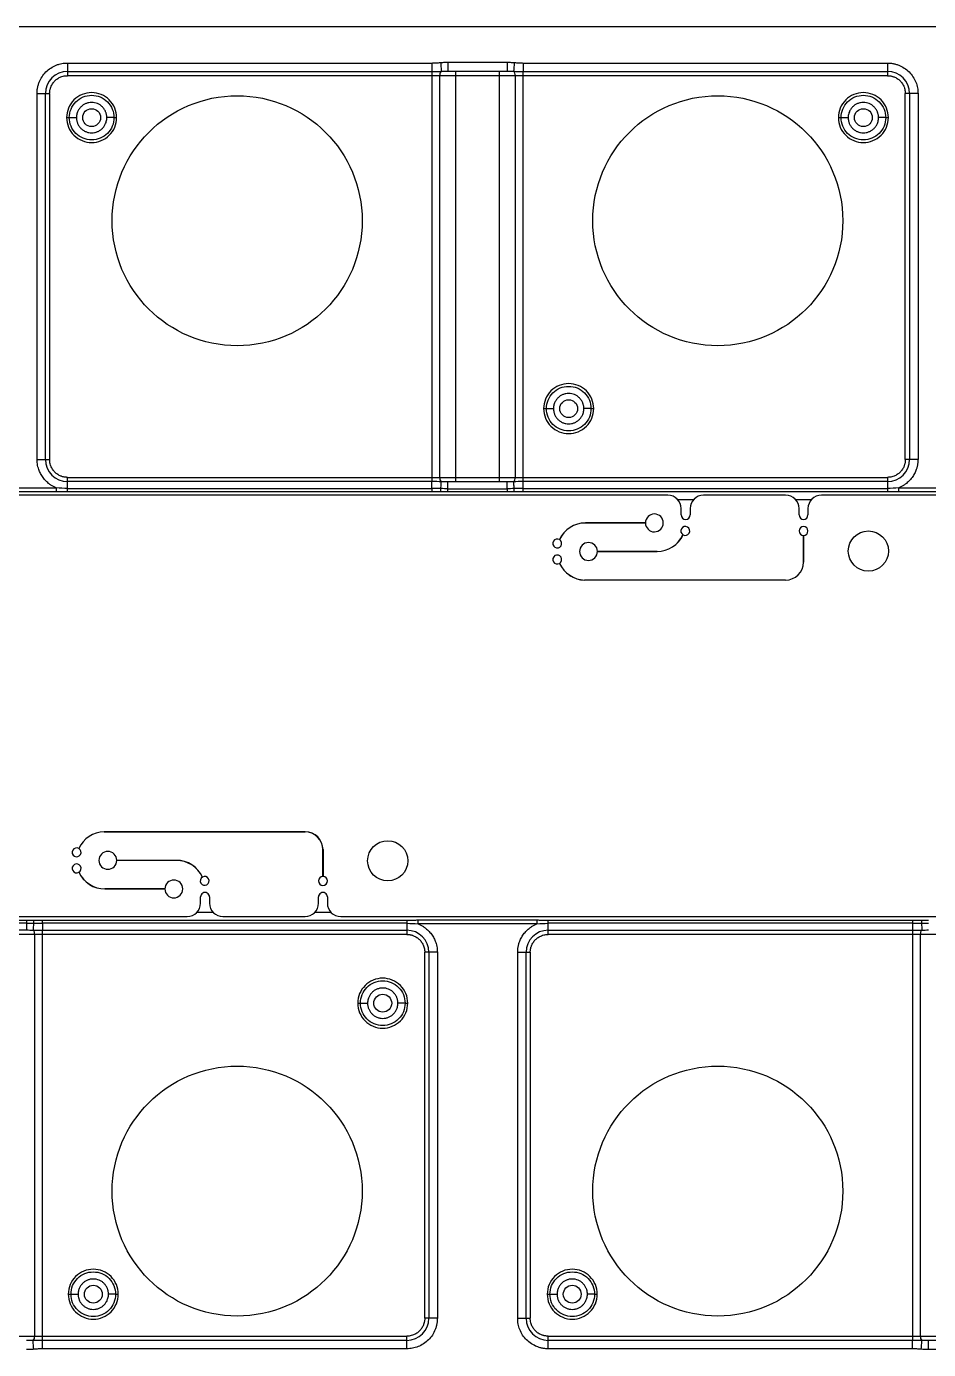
# Model space of a CAD drawing. Header units: millimetres. Extents: x -1 to 1576, y 30 to 633.
# Drawn here: x 930.4 to 1031.4, y 485.1 to 633.3 of the extents above; entities that cross this region are included whole.
import ezdxf

# ---------------------------------------------------------------- set-up
doc = ezdxf.new("R2010")
doc.units = ezdxf.units.MM

msp = doc.modelspace()

# ---------------------------------------------------------------- linework, layer by layer
at = {"color": 7, "linetype": 'Continuous', "lineweight": 25}
for p, q in [((36.91, 633.28), (1518.3, 633.28)), ((934.99, 629.19), (975.8, 629.19)), ((934.99, 629.19), (934.99, 627.77)), ((977.59, 629.27), (984.21, 629.27)), ((986, 629.19), (1026.81, 629.19)), ((1026.81, 629.19), (1026.81, 627.77)), ((934.99, 628.24), (975.8, 628.24)), ((1026.81, 627.77), (934.99, 627.77)), ((975.8, 628.24), (975.8, 582.3)), ((976.68, 582.77), (976.68, 627.77)), ((977.54, 628.27), (977.59, 628.28)), ((977.59, 628.27), (984.21, 628.27)), ((978.42, 628.27), (978.42, 582.27)), ((983.38, 582.27), (983.38, 628.27)), ((985.13, 627.77), (985.13, 582.77)), ((986, 628.24), (1026.81, 628.24)), ((986, 582.3), (986, 628.24)), ((931.58, 584.77), (931.58, 625.77)), ((931.58, 625.77), (932.99, 625.77)), ((932.52, 584.77), (932.52, 625.77)), ((932.99, 625.77), (932.99, 584.77)), ((1030.23, 625.77), (1028.81, 625.77)), ((1028.81, 584.77), (1028.81, 625.77)), ((1029.28, 625.77), (1029.28, 584.77)), ((1030.23, 625.77), (1030.23, 584.77)), ((931.58, 584.77), (932.99, 584.77)), ((1030.23, 584.77), (1028.81, 584.77)), ((934.99, 581.53), (934.99, 582.77)), ((934.99, 582.77), (1026.81, 582.77)), ((1026.81, 582.77), (1026.81, 581.53)), ((920.43, 581.6), (933.73, 581.6)), ((933.73, 581.16), (920.43, 581.16)), ((975.8, 582.3), (934.99, 582.3)), ((934.99, 581.53), (975.8, 581.53)), ((975.8, 581.16), (934.99, 581.16)), ((977.59, 582.27), (977.54, 582.27)), ((984.21, 582.27), (977.59, 582.27)), ((977.59, 581.5), (984.21, 581.5)), ((984.21, 581.17), (977.59, 581.17)), ((984.26, 582.27), (984.21, 582.27)), ((1026.81, 582.3), (986, 582.3)), ((986, 581.53), (1026.81, 581.53)), ((1026.81, 581.16), (986, 581.16)), ((1028.07, 581.6), (1041.37, 581.6)), ((1041.37, 581.16), (1028.07, 581.16)), ((1002.21, 580.77), (911.77, 580.77)), ((1005.09, 580.27), (1003.33, 580.27)), ((1015.41, 580.77), (1006.21, 580.77)), ((1018.29, 580.27), (1016.53, 580.27)), ((1109.85, 580.77), (1019.41, 580.77)), ((1003.71, 578.57), (1003.71, 579.27)), ((1004.71, 579.27), (1004.71, 578.57)), ((1016.91, 578.57), (1016.91, 579.27)), ((1017.91, 579.27), (1017.91, 578.57)), ((992.99, 577.68), (999.71, 577.68)), ((999.71, 577.67), (992.99, 577.67)), ((1017.41, 573.27), (1017.41, 576.27)), ((1017.42, 576.27), (1017.42, 573.27)), ((994.33, 574.48), (1001.01, 574.48)), ((1001.01, 574.47), (994.33, 574.47)), ((992.9, 571.28), (1015.41, 571.28)), ((1015.41, 571.27), (992.9, 571.27)), ((939.08, 543.08), (961.59, 543.08)), ((961.59, 543.07), (939.08, 543.07)), ((963.59, 538.07), (963.59, 541.07)), ((963.6, 541.07), (963.6, 538.07)), ((940.51, 539.88), (947.19, 539.88)), ((947.19, 539.87), (940.51, 539.87)), ((939.17, 536.68), (945.89, 536.68)), ((945.89, 536.67), (939.17, 536.67)), ((949.89, 535.07), (949.89, 535.77)), ((950.89, 535.77), (950.89, 535.07)), ((963.09, 535.07), (963.09, 535.77)), ((964.09, 535.77), (964.09, 535.07)), ((914.81, 533.57), (948.39, 533.57)), ((949.51, 534.07), (951.27, 534.07)), ((952.39, 533.57), (961.59, 533.57)), ((962.71, 534.07), (964.47, 534.07)), ((965.59, 533.57), (1056.03, 533.57)), ((923.77, 533.17), (930.39, 533.17)), ((930.39, 532.84), (923.77, 532.84)), ((930.39, 532.09), (930.49, 532.07)), ((932.18, 533.18), (972.99, 533.18)), ((972.99, 532.82), (932.18, 532.82)), ((972.99, 532.82), (972.99, 531.57)), ((974.25, 533.19), (987.55, 533.19)), ((987.55, 532.75), (974.25, 532.75)), ((988.81, 533.18), (1029.62, 533.18)), ((1029.62, 532.82), (988.81, 532.82)), ((988.81, 531.57), (988.81, 532.82)), ((1031.36, 532.07), (1031.41, 532.08)), ((972.99, 531.57), (917.26, 531.57)), ((923.77, 532.07), (930.39, 532.07)), ((931.31, 531.57), (931.31, 486.57)), ((932.18, 532.04), (972.99, 532.04)), ((932.18, 486.1), (932.18, 532.04)), ((988.81, 532.04), (1029.62, 532.04)), ((1080.63, 531.57), (988.81, 531.57)), ((1029.62, 532.04), (1029.62, 486.1)), ((1030.5, 486.57), (1030.5, 531.57)), ((976.41, 529.57), (974.99, 529.57)), ((974.99, 488.57), (974.99, 529.57)), ((975.46, 529.57), (975.46, 488.57)), ((976.41, 529.57), (976.41, 488.57)), ((985.4, 488.57), (985.4, 529.57)), ((985.4, 529.57), (986.81, 529.57)), ((986.34, 488.57), (986.34, 529.57)), ((986.81, 529.57), (986.81, 488.57)), ((976.41, 488.57), (974.99, 488.57)), ((985.4, 488.57), (986.81, 488.57)), ((881.17, 486.57), (972.99, 486.57)), ((972.99, 485.16), (972.99, 486.57)), ((988.81, 485.16), (988.81, 486.57)), ((988.81, 486.57), (1080.63, 486.57)), ((930.44, 486.07), (930.39, 486.07)), ((972.99, 486.1), (932.18, 486.1)), ((972.99, 485.16), (932.18, 485.16)), ((1029.62, 486.1), (988.81, 486.1)), ((1029.62, 485.16), (988.81, 485.16)), ((1038.03, 486.07), (1031.41, 486.07)), ((1038.03, 485.07), (1031.41, 485.07))]:
    msp.add_line(p, q, dxfattribs=at)
for centre, radius in [((953.99, 611.52), 14), ((1007.81, 611.52), 14), ((1024.67, 574.52), 2.25), ((970.85, 539.82), 2.25), ((953.99, 502.82), 14), ((1007.81, 502.82), 14)]:
    msp.add_circle(centre, radius, dxfattribs=at)
at = {"color": 130}
for centre in [(937.69, 623.07), (1024.11, 623.07), (991.11, 590.47)]:
    msp.add_circle(centre, 1, dxfattribs=at)
at = {"color": 141}
for centre in [(970.29, 523.87), (937.88, 491.27), (991.51, 491.27)]:
    msp.add_circle(centre, 1, dxfattribs=at)
at = {"color": 7, "linetype": 'Continuous', "lineweight": 25}
for centre, radius, start, end in [((934.99, 625.77), 2.47, 90, 180), ((977.23, 627.85), 0.562, 132.435, 187.8232), ((984.57, 627.85), 0.562, 352.1767, 47.5651), ((1026.81, 625.77), 2.47, 0, 90), ((934.99, 584.77), 2.47, 180, 270), ((1026.81, 584.77), 2.47, 270, 360), ((977.23, 582.7), 0.562, 172.1767, 227.5651), ((984.57, 582.7), 0.562, 312.435, 7.8232), ((1002.21, 579.27), 1.5, 0, 90), ((1006.21, 579.27), 1.5, 90, 180), ((1015.41, 579.27), 1.5, 0, 90), ((1019.41, 579.27), 1.5, 90, 180), ((1000.71, 577.67), 1, 180.2864, 179.714), ((1004.21, 578.57), 0.5, 180, 0), ((1017.41, 578.57), 0.5, 180, 360), ((992.99, 574.47), 3.2, 90.0002, 155.3911), ((992.99, 574.47), 3.19, 90.0002, 155.4086), ((1004.17, 576.77), 0.5, 240.4, 239.2487), ((1017.41, 576.77), 0.5, 270.573, 269.427), ((989.83, 575.37), 0.5, 60.4208, 59.27), ((993.33, 574.47), 1, 0.2867, 359.7138), ((1001.01, 577.67), 3.19, 270.0002, 335.4017), ((1001.01, 577.67), 3.2, 270.0002, 335.3842), ((989.83, 573.57), 0.5, 300.7523, 299.6009), ((992.99, 574.47), 3.21, 204.6144, 268.4153), ((992.99, 574.47), 3.2, 204.597, 268.4128), ((1015.41, 573.27), 2, 270, 0), ((1015.41, 573.27), 2, 270, 360), ((939.17, 539.87), 3.21, 91.5822, 155.3856), ((939.17, 539.87), 3.2, 91.5847, 155.403), ((961.59, 541.07), 2.01, 0, 90), ((961.59, 541.07), 1.99, 360, 90), ((936.01, 540.77), 0.5, 60.3991, 59.2477), ((939.51, 539.87), 1, 0.2862, 359.7133), ((947.19, 536.67), 3.2, 24.6158, 89.9998), ((947.19, 536.67), 3.19, 24.5983, 89.9998), ((936.01, 538.97), 0.5, 300.7301, 299.5792), ((939.17, 539.87), 3.2, 204.6089, 269.9998), ((939.17, 539.87), 3.19, 204.5914, 269.9998), ((950.35, 537.57), 0.5, 120.7513, 119.6), ((963.59, 537.57), 0.5, 90.573, 89.427), ((946.89, 536.67), 1, 180.286, 179.7136), ((948.39, 535.07), 1.5, 270, 360), ((950.39, 535.77), 0.5, 359.9998, 180), ((952.39, 535.07), 1.5, 180, 270), ((961.59, 535.07), 1.5, 270, 360), ((963.59, 535.77), 0.5, 359.9998, 180), ((965.59, 535.07), 1.5, 180, 270), ((930.75, 531.65), 0.562, 352.1767, 47.5651), ((972.99, 529.57), 2.47, 0, 90), ((988.81, 529.57), 2.47, 90, 180), ((1031.05, 531.65), 0.562, 132.435, 187.8232), ((972.99, 488.57), 2.47, 270, 360), ((988.81, 488.57), 2.47, 180, 270), ((930.75, 486.5), 0.562, 312.435, 7.8232), ((1031.05, 486.5), 0.562, 172.1767, 227.5651)]:
    msp.add_arc(centre, radius, start, end, dxfattribs=at)
for points, knots in [([(931.58, 625.77), (931.58, 625.83), (931.58, 625.96), (931.59, 626.14), (931.62, 626.32), (931.65, 626.5), (931.7, 626.68), (931.75, 626.86), (931.87, 627.19), (932.12, 627.66), (932.56, 628.2), (933.1, 628.65), (933.61, 628.91), (934.04, 629.06), (934.35, 629.13), (934.67, 629.18), (934.88, 629.18), (934.99, 629.19)], [0, 0, 0, 0, 0.034552, 0.068858, 0.103016, 0.137128, 0.171294, 0.205615, 0.240191, 0.37006, 0.500029, 0.629897, 0.759866, 0.820152, 0.879909, 0.939678, 1, 1, 1, 1]), ([(975.8, 629.19), (975.88, 629.19), (976.04, 629.19), (976.27, 629.2), (976.52, 629.23), (976.69, 629.24), (976.77, 629.25)], [0, 0, 0, 0, 0.232371, 0.485289, 0.737412, 1, 1, 1, 1]), ([(975.8, 629.19), (975.8, 628.98), (975.8, 628.78), (975.8, 628.44), (975.8, 628.31), (975.8, 628.24)], [0, 0, 0, 0, 0.5, 0.5, 1, 1, 1, 1]), ([(976.77, 629.25), (976.83, 629.25), (976.95, 629.26), (977.14, 629.27), (977.36, 629.27), (977.51, 629.27), (977.59, 629.27)], [0, 0, 0, 0, 0.207871, 0.443757, 0.707773, 1, 1, 1, 1]), ([(976.77, 629.25), (976.79, 629.01), (976.81, 628.78), (976.84, 628.43), (976.85, 628.3), (976.85, 628.26)], [0, 0, 0, 0, 0.5, 0.5, 1, 1, 1, 1]), ([(977.59, 629.27), (977.59, 629.01), (977.59, 628.75), (977.59, 628.38), (977.59, 628.27), (977.59, 628.27)], [0, 0, 0, 0, 0.5, 0.5, 1, 1, 1, 1]), ([(984.21, 629.27), (984.36, 629.27), (984.64, 629.27), (984.91, 629.25), (985.03, 629.25)], [0, 0, 0, 0, 0.556213, 1, 1, 1, 1]), ([(984.21, 629.27), (984.21, 629.14), (984.21, 629.01), (984.21, 628.77), (984.21, 628.66), (984.21, 628.47), (984.21, 628.4), (984.21, 628.3), (984.21, 628.27), (984.21, 628.27)], [0, 0, 0, 0, 0.25, 0.25, 0.5, 0.5, 0.75, 0.75, 1, 1, 1, 1]), ([(985.03, 629.25), (985.01, 629.01), (984.99, 628.78), (984.96, 628.43), (984.95, 628.3), (984.95, 628.26)], [0, 0, 0, 0, 0.5, 0.5, 1, 1, 1, 1]), ([(985.03, 629.25), (985.11, 629.24), (985.28, 629.23), (985.53, 629.2), (985.77, 629.19), (985.92, 629.19), (986, 629.19)], [0, 0, 0, 0, 0.2627497, 0.5148513, 0.7674746, 1, 1, 1, 1]), ([(986, 629.19), (986, 628.98), (986, 628.78), (986, 628.44), (986, 628.31), (986, 628.24)], [0, 0, 0, 0, 0.5, 0.5, 1, 1, 1, 1]), ([(1026.81, 629.19), (1026.87, 629.19), (1027, 629.18), (1027.18, 629.17), (1027.36, 629.14), (1027.54, 629.11), (1027.72, 629.07), (1027.89, 629.01), (1028.23, 628.89), (1028.7, 628.65), (1029.24, 628.2), (1029.69, 627.66), (1029.95, 627.15), (1030.1, 626.73), (1030.17, 626.41), (1030.22, 626.1), (1030.22, 625.88), (1030.23, 625.77)], [0, 0, 0, 0, 0.034552, 0.068858, 0.103016, 0.137128, 0.171294, 0.205615, 0.240191, 0.37006, 0.500029, 0.629897, 0.759866, 0.820152, 0.879909, 0.939678, 1, 1, 1, 1]), ([(932.99, 625.77), (932.99, 625.82), (932.99, 625.9), (933.01, 626.02), (933.02, 626.15), (933.05, 626.27), (933.09, 626.39), (933.16, 626.6), (933.31, 626.88), (933.57, 627.2), (933.88, 627.46), (934.2, 627.62), (934.49, 627.72), (934.74, 627.76), (934.91, 627.77), (934.99, 627.77)], [0, 0, 0, 0, 0.040276, 0.080243, 0.120058, 0.159883, 0.199877, 0.240199, 0.370043, 0.500057, 0.629901, 0.759916, 0.840121, 0.919721, 1, 1, 1, 1]), ([(1026.81, 627.77), (1026.85, 627.77), (1026.94, 627.77), (1027.06, 627.76), (1027.19, 627.74), (1027.31, 627.71), (1027.43, 627.68), (1027.64, 627.6), (1027.92, 627.46), (1028.23, 627.2), (1028.49, 626.88), (1028.66, 626.56), (1028.75, 626.27), (1028.8, 626.02), (1028.81, 625.86), (1028.81, 625.77)], [0, 0, 0, 0, 0.0402761, 0.0802426, 0.1200582, 0.159883, 0.1998773, 0.2401994, 0.3700431, 0.5000574, 0.6299012, 0.7599156, 0.8401208, 0.919721, 1, 1, 1, 1]), ([(940.49, 623.07), (940.49, 623.44), (940.42, 623.81), (940.14, 624.48), (939.93, 624.79), (939.41, 625.31), (939.1, 625.52), (938.42, 625.8), (938.06, 625.87), (937.32, 625.87), (936.96, 625.8), (936.28, 625.52), (935.97, 625.31), (935.45, 624.79), (935.24, 624.48), (934.96, 623.81), (934.89, 623.44), (934.89, 623.07)], [0, 0, 0, 0, 0.125, 0.125, 0.25, 0.25, 0.375, 0.375, 0.5, 0.5, 0.625, 0.625, 0.75, 0.75, 0.875, 0.875, 1, 1, 1, 1]), ([(935.19, 623.07), (935.19, 623.4), (935.26, 623.73), (935.51, 624.33), (935.69, 624.61), (936.15, 625.07), (936.43, 625.26), (937.04, 625.51), (937.36, 625.57), (938.02, 625.57), (938.35, 625.51), (938.95, 625.26), (939.23, 625.07), (939.69, 624.61), (939.88, 624.33), (940.13, 623.73), (940.19, 623.4), (940.19, 623.07)], [0, 0, 0, 0, 0.125, 0.125, 0.25, 0.25, 0.375, 0.375, 0.5, 0.5, 0.625, 0.625, 0.75, 0.75, 0.875, 0.875, 1, 1, 1, 1]), ([(1026.91, 623.07), (1026.91, 623.44), (1026.84, 623.81), (1026.56, 624.48), (1026.35, 624.79), (1025.83, 625.31), (1025.52, 625.52), (1024.84, 625.8), (1024.48, 625.87), (1023.74, 625.87), (1023.38, 625.8), (1022.7, 625.52), (1022.39, 625.31), (1021.87, 624.79), (1021.66, 624.48), (1021.38, 623.81), (1021.31, 623.44), (1021.31, 623.07)], [0, 0, 0, 0, 0.125, 0.125, 0.25, 0.25, 0.375, 0.375, 0.5, 0.5, 0.625, 0.625, 0.75, 0.75, 0.875, 0.875, 1, 1, 1, 1]), ([(1021.61, 623.07), (1021.61, 623.4), (1021.68, 623.73), (1021.93, 624.33), (1022.11, 624.61), (1022.57, 625.07), (1022.85, 625.26), (1023.46, 625.51), (1023.78, 625.57), (1024.44, 625.57), (1024.77, 625.51), (1025.37, 625.26), (1025.65, 625.07), (1026.11, 624.61), (1026.3, 624.33), (1026.55, 623.73), (1026.61, 623.4), (1026.61, 623.07)], [0, 0, 0, 0, 0.125, 0.125, 0.25, 0.25, 0.375, 0.375, 0.5, 0.5, 0.625, 0.625, 0.75, 0.75, 0.875, 0.875, 1, 1, 1, 1]), ([(939.39, 623.07), (939.39, 623.12), (939.39, 623.21), (939.37, 623.34), (939.35, 623.47), (939.31, 623.6), (939.24, 623.79), (939.11, 624.02), (938.9, 624.28), (938.64, 624.5), (938.35, 624.65), (938.03, 624.75), (937.69, 624.78), (937.36, 624.75), (937.04, 624.65), (936.74, 624.5), (936.48, 624.28), (936.27, 624.02), (936.13, 623.76), (936.04, 623.51), (936, 623.3), (935.99, 623.15), (935.99, 623.07)], [0, 0, 0, 0, 0.025179, 0.05013, 0.075011, 0.099978, 0.125186, 0.187587, 0.250092, 0.312501, 0.37501, 0.437474, 0.50004, 0.562505, 0.625066, 0.687464, 0.749971, 0.812374, 0.874873, 0.916678, 0.958145, 1, 1, 1, 1]), ([(1025.81, 623.07), (1025.81, 623.12), (1025.81, 623.21), (1025.79, 623.34), (1025.77, 623.47), (1025.73, 623.6), (1025.66, 623.79), (1025.53, 624.02), (1025.32, 624.28), (1025.06, 624.5), (1024.77, 624.65), (1024.45, 624.75), (1024.11, 624.78), (1023.78, 624.75), (1023.46, 624.65), (1023.16, 624.5), (1022.9, 624.28), (1022.69, 624.02), (1022.55, 623.76), (1022.46, 623.51), (1022.42, 623.3), (1022.41, 623.15), (1022.41, 623.07)], [0, 0, 0, 0, 0.025179, 0.05013, 0.075011, 0.099978, 0.125186, 0.187587, 0.250092, 0.312501, 0.37501, 0.437474, 0.50004, 0.562505, 0.625066, 0.687464, 0.749971, 0.812374, 0.874873, 0.916678, 0.958145, 1, 1, 1, 1]), ([(934.89, 623.07), (934.97, 623.07), (935.05, 623.07), (935.16, 623.07), (935.19, 623.07), (935.19, 623.07)], [0, 0, 0, 0, 0.5, 0.5, 1, 1, 1, 1]), ([(934.89, 623.07), (934.89, 622.71), (934.96, 622.34), (935.24, 621.66), (935.45, 621.35), (935.97, 620.83), (936.28, 620.63), (936.96, 620.35), (937.32, 620.27), (938.06, 620.27), (938.42, 620.35), (939.1, 620.63), (939.41, 620.83), (939.93, 621.35), (940.14, 621.66), (940.42, 622.34), (940.49, 622.71), (940.49, 623.07)], [0, 0, 0, 0, 0.125, 0.125, 0.25, 0.25, 0.375, 0.375, 0.5, 0.5, 0.625, 0.625, 0.75, 0.75, 0.875, 0.875, 1, 1, 1, 1]), ([(940.19, 623.07), (940.19, 622.75), (940.13, 622.42), (939.88, 621.81), (939.69, 621.54), (939.23, 621.07), (938.95, 620.89), (938.35, 620.64), (938.02, 620.57), (937.36, 620.57), (937.04, 620.64), (936.43, 620.89), (936.15, 621.07), (935.69, 621.54), (935.51, 621.81), (935.26, 622.42), (935.19, 622.75), (935.19, 623.07)], [0, 0, 0, 0, 0.125, 0.125, 0.25, 0.25, 0.375, 0.375, 0.5, 0.5, 0.625, 0.625, 0.75, 0.75, 0.875, 0.875, 1, 1, 1, 1]), ([(935.19, 623.07), (935.19, 623.07), (935.28, 623.07), (935.57, 623.07), (935.78, 623.07), (935.99, 623.07)], [0, 0, 0, 0, 0.5, 0.5, 1, 1, 1, 1]), ([(935.99, 623.07), (935.99, 623.03), (935.99, 622.94), (936.01, 622.81), (936.04, 622.68), (936.07, 622.55), (936.14, 622.36), (936.27, 622.12), (936.48, 621.86), (936.74, 621.65), (937.04, 621.49), (937.36, 621.39), (937.69, 621.36), (938.02, 621.39), (938.35, 621.49), (938.64, 621.65), (938.9, 621.86), (939.11, 622.12), (939.25, 622.39), (939.34, 622.63), (939.38, 622.85), (939.39, 623), (939.39, 623.07)], [0, 0, 0, 0, 0.025108, 0.050018, 0.074887, 0.09987, 0.125122, 0.187514, 0.250079, 0.312484, 0.374988, 0.437452, 0.500017, 0.562482, 0.625047, 0.687453, 0.749962, 0.812367, 0.874868, 0.916676, 0.958145, 1, 1, 1, 1]), ([(940.19, 623.07), (940.19, 623.07), (940.1, 623.07), (939.81, 623.07), (939.6, 623.07), (939.39, 623.07)], [0, 0, 0, 0, 0.5, 0.5, 1, 1, 1, 1]), ([(940.19, 623.07), (940.19, 623.07), (940.22, 623.07), (940.33, 623.07), (940.41, 623.07), (940.49, 623.07)], [0, 0, 0, 0, 0.5, 0.5, 1, 1, 1, 1]), ([(1021.31, 623.07), (1021.39, 623.07), (1021.47, 623.07), (1021.58, 623.07), (1021.61, 623.07), (1021.61, 623.07)], [0, 0, 0, 0, 0.5, 0.5, 1, 1, 1, 1]), ([(1021.31, 623.07), (1021.31, 622.71), (1021.38, 622.34), (1021.66, 621.66), (1021.87, 621.35), (1022.39, 620.83), (1022.7, 620.63), (1023.38, 620.35), (1023.74, 620.27), (1024.48, 620.27), (1024.84, 620.35), (1025.52, 620.63), (1025.83, 620.83), (1026.35, 621.35), (1026.56, 621.66), (1026.84, 622.34), (1026.91, 622.71), (1026.91, 623.07)], [0, 0, 0, 0, 0.125, 0.125, 0.25, 0.25, 0.375, 0.375, 0.5, 0.5, 0.625, 0.625, 0.75, 0.75, 0.875, 0.875, 1, 1, 1, 1]), ([(1026.61, 623.07), (1026.61, 622.75), (1026.55, 622.42), (1026.3, 621.81), (1026.11, 621.54), (1025.65, 621.07), (1025.37, 620.89), (1024.77, 620.64), (1024.44, 620.57), (1023.78, 620.57), (1023.46, 620.64), (1022.85, 620.89), (1022.57, 621.07), (1022.11, 621.54), (1021.93, 621.81), (1021.68, 622.42), (1021.61, 622.75), (1021.61, 623.07)], [0, 0, 0, 0, 0.125, 0.125, 0.25, 0.25, 0.375, 0.375, 0.5, 0.5, 0.625, 0.625, 0.75, 0.75, 0.875, 0.875, 1, 1, 1, 1]), ([(1021.61, 623.07), (1021.61, 623.07), (1021.7, 623.07), (1021.99, 623.07), (1022.2, 623.07), (1022.41, 623.07)], [0, 0, 0, 0, 0.5, 0.5, 1, 1, 1, 1]), ([(1022.41, 623.07), (1022.41, 623.03), (1022.41, 622.94), (1022.43, 622.81), (1022.46, 622.68), (1022.49, 622.55), (1022.56, 622.36), (1022.69, 622.12), (1022.9, 621.86), (1023.16, 621.65), (1023.46, 621.49), (1023.78, 621.39), (1024.11, 621.36), (1024.44, 621.39), (1024.77, 621.49), (1025.06, 621.65), (1025.32, 621.86), (1025.53, 622.12), (1025.67, 622.39), (1025.76, 622.63), (1025.8, 622.85), (1025.81, 623), (1025.81, 623.07)], [0, 0, 0, 0, 0.025108, 0.050018, 0.074887, 0.09987, 0.125122, 0.187514, 0.250079, 0.312484, 0.374988, 0.437452, 0.500017, 0.562482, 0.625047, 0.687453, 0.749962, 0.812367, 0.874868, 0.916676, 0.958145, 1, 1, 1, 1]), ([(1026.61, 623.07), (1026.61, 623.07), (1026.52, 623.07), (1026.23, 623.07), (1026.02, 623.07), (1025.81, 623.07)], [0, 0, 0, 0, 0.5, 0.5, 1, 1, 1, 1]), ([(1026.61, 623.07), (1026.61, 623.07), (1026.64, 623.07), (1026.75, 623.07), (1026.83, 623.07), (1026.91, 623.07)], [0, 0, 0, 0, 0.5, 0.5, 1, 1, 1, 1]), ([(993.91, 590.47), (993.91, 590.84), (993.84, 591.21), (993.56, 591.88), (993.35, 592.19), (992.83, 592.71), (992.52, 592.92), (991.84, 593.2), (991.48, 593.27), (990.74, 593.27), (990.38, 593.2), (989.7, 592.92), (989.39, 592.71), (988.87, 592.19), (988.66, 591.88), (988.38, 591.21), (988.31, 590.84), (988.31, 590.47)], [0, 0, 0, 0, 0.125, 0.125, 0.25, 0.25, 0.375, 0.375, 0.5, 0.5, 0.625, 0.625, 0.75, 0.75, 0.875, 0.875, 1, 1, 1, 1]), ([(988.61, 590.47), (988.61, 590.8), (988.68, 591.13), (988.93, 591.73), (989.11, 592.01), (989.57, 592.47), (989.85, 592.66), (990.46, 592.91), (990.78, 592.97), (991.44, 592.97), (991.77, 592.91), (992.37, 592.66), (992.65, 592.47), (993.11, 592.01), (993.3, 591.73), (993.55, 591.13), (993.61, 590.8), (993.61, 590.47)], [0, 0, 0, 0, 0.125, 0.125, 0.25, 0.25, 0.375, 0.375, 0.5, 0.5, 0.625, 0.625, 0.75, 0.75, 0.875, 0.875, 1, 1, 1, 1]), ([(992.81, 590.47), (992.81, 590.52), (992.81, 590.61), (992.79, 590.74), (992.77, 590.87), (992.73, 591), (992.66, 591.19), (992.53, 591.42), (992.32, 591.68), (992.06, 591.9), (991.77, 592.05), (991.45, 592.15), (991.11, 592.18), (990.78, 592.15), (990.46, 592.05), (990.16, 591.9), (989.9, 591.68), (989.69, 591.42), (989.55, 591.16), (989.46, 590.91), (989.42, 590.7), (989.41, 590.55), (989.41, 590.47)], [0, 0, 0, 0, 0.025179, 0.05013, 0.075011, 0.099978, 0.125186, 0.187587, 0.250092, 0.312501, 0.375011, 0.437474, 0.50004, 0.562505, 0.625066, 0.687464, 0.749971, 0.812374, 0.874873, 0.916678, 0.958145, 1, 1, 1, 1]), ([(988.31, 590.47), (988.39, 590.47), (988.47, 590.47), (988.58, 590.47), (988.61, 590.47), (988.61, 590.47)], [0, 0, 0, 0, 0.5, 0.5, 1, 1, 1, 1]), ([(988.31, 590.47), (988.31, 590.11), (988.38, 589.74), (988.66, 589.06), (988.87, 588.75), (989.39, 588.23), (989.7, 588.03), (990.38, 587.75), (990.74, 587.67), (991.48, 587.67), (991.84, 587.75), (992.52, 588.03), (992.83, 588.23), (993.35, 588.75), (993.56, 589.06), (993.84, 589.74), (993.91, 590.11), (993.91, 590.47)], [0, 0, 0, 0, 0.125, 0.125, 0.25, 0.25, 0.375, 0.375, 0.5, 0.5, 0.625, 0.625, 0.75, 0.75, 0.875, 0.875, 1, 1, 1, 1]), ([(993.61, 590.47), (993.61, 590.15), (993.55, 589.82), (993.3, 589.21), (993.11, 588.94), (992.65, 588.47), (992.37, 588.29), (991.77, 588.04), (991.44, 587.97), (990.78, 587.97), (990.46, 588.04), (989.85, 588.29), (989.57, 588.47), (989.11, 588.94), (988.93, 589.21), (988.68, 589.82), (988.61, 590.15), (988.61, 590.47)], [0, 0, 0, 0, 0.125, 0.125, 0.25, 0.25, 0.375, 0.375, 0.5, 0.5, 0.625, 0.625, 0.75, 0.75, 0.875, 0.875, 1, 1, 1, 1]), ([(988.61, 590.47), (988.61, 590.47), (988.7, 590.47), (988.99, 590.47), (989.2, 590.47), (989.41, 590.47)], [0, 0, 0, 0, 0.5, 0.5, 1, 1, 1, 1]), ([(989.41, 590.47), (989.41, 590.43), (989.41, 590.34), (989.43, 590.21), (989.46, 590.08), (989.49, 589.95), (989.56, 589.76), (989.69, 589.52), (989.9, 589.26), (990.16, 589.05), (990.46, 588.89), (990.78, 588.79), (991.11, 588.76), (991.44, 588.79), (991.77, 588.89), (992.06, 589.05), (992.32, 589.26), (992.53, 589.52), (992.67, 589.79), (992.76, 590.03), (992.8, 590.25), (992.81, 590.4), (992.81, 590.47)], [0, 0, 0, 0, 0.025108, 0.050018, 0.074887, 0.09987, 0.125122, 0.187514, 0.250079, 0.312484, 0.374988, 0.437452, 0.500017, 0.562482, 0.625047, 0.687453, 0.749962, 0.812367, 0.874868, 0.916676, 0.958145, 1, 1, 1, 1]), ([(993.61, 590.47), (993.61, 590.47), (993.52, 590.47), (993.23, 590.47), (993.02, 590.47), (992.81, 590.47)], [0, 0, 0, 0, 0.5, 0.5, 1, 1, 1, 1]), ([(993.61, 590.47), (993.61, 590.47), (993.52, 590.47), (993.23, 590.47), (993.02, 590.47), (992.81, 590.47)], [0, 0, 0, 0, 0.5, 0.5, 1, 1, 1, 1]), ([(993.61, 590.47), (993.61, 590.47), (993.64, 590.47), (993.75, 590.47), (993.83, 590.47), (993.91, 590.47)], [0, 0, 0, 0, 0.5, 0.5, 1, 1, 1, 1]), ([(933.73, 581.6), (933.68, 581.62), (933.58, 581.66), (933.43, 581.74), (933.28, 581.81), (933.14, 581.9), (933, 581.99), (932.78, 582.17), (932.48, 582.44), (932.16, 582.85), (931.9, 583.3), (931.73, 583.73), (931.64, 584.11), (931.59, 584.44), (931.58, 584.66), (931.58, 584.77)], [0, 0, 0, 0, 0.040883, 0.08158, 0.122187, 0.162802, 0.203521, 0.244441, 0.372171, 0.500035, 0.627766, 0.75563, 0.837187, 0.918385, 1, 1, 1, 1]), ([(934.99, 582.77), (934.95, 582.77), (934.86, 582.78), (934.74, 582.79), (934.62, 582.81), (934.49, 582.83), (934.37, 582.87), (934.17, 582.94), (933.88, 583.09), (933.57, 583.35), (933.31, 583.67), (933.14, 583.99), (933.05, 584.27), (933, 584.52), (932.99, 584.69), (932.99, 584.77)], [0, 0, 0, 0, 0.040276, 0.080243, 0.120058, 0.159883, 0.199877, 0.240199, 0.370043, 0.500057, 0.629901, 0.759916, 0.840121, 0.919721, 1, 1, 1, 1]), ([(1028.81, 584.77), (1028.81, 584.73), (1028.81, 584.65), (1028.8, 584.52), (1028.78, 584.4), (1028.75, 584.28), (1028.71, 584.16), (1028.64, 583.95), (1028.5, 583.67), (1028.23, 583.35), (1027.92, 583.09), (1027.6, 582.92), (1027.31, 582.83), (1027.06, 582.78), (1026.9, 582.78), (1026.81, 582.77)], [0, 0, 0, 0, 0.0402761, 0.0802426, 0.1200582, 0.159883, 0.1998773, 0.2401994, 0.3700431, 0.5000574, 0.6299012, 0.7599156, 0.8401208, 0.919721, 1, 1, 1, 1]), ([(1030.23, 584.77), (1030.22, 584.72), (1030.22, 584.61), (1030.21, 584.44), (1030.19, 584.28), (1030.16, 584.11), (1030.13, 583.95), (1030.05, 583.68), (1029.91, 583.3), (1029.65, 582.85), (1029.32, 582.44), (1028.98, 582.13), (1028.66, 581.9), (1028.38, 581.73), (1028.17, 581.64), (1028.07, 581.6)], [0, 0, 0, 0, 0.040883, 0.08158, 0.122187, 0.162802, 0.203521, 0.244441, 0.372171, 0.500035, 0.627766, 0.75563, 0.837187, 0.918385, 1, 1, 1, 1]), ([(933.73, 581.6), (933.73, 581.51), (933.73, 581.42), (933.73, 581.26), (933.73, 581.2), (933.73, 581.16)], [0, 0, 0, 0, 0.5, 0.5, 1, 1, 1, 1]), ([(934.99, 581.16), (934.9, 581.16), (934.69, 581.16), (934.36, 581.16), (934.03, 581.16), (933.82, 581.16), (933.73, 581.16)], [0, 0, 0, 0, 0.221378, 0.492164, 0.7995, 1, 1, 1, 1]), ([(975.8, 581.53), (975.8, 581.7), (975.8, 581.87), (975.8, 582.14), (975.8, 582.24), (975.8, 582.3)], [0, 0, 0, 0, 0.5, 0.5, 1, 1, 1, 1]), ([(976.8, 581.17), (976.61, 581.17), (976.27, 581.17), (975.94, 581.17), (975.8, 581.16)], [0, 0, 0, 0, 0.580575, 1, 1, 1, 1]), ([(976.79, 581.51), (976.81, 581.7), (976.82, 581.88), (976.84, 582.16), (976.85, 582.25), (976.85, 582.28)], [0, 0, 0, 0, 0.5, 0.5, 1, 1, 1, 1]), ([(977.59, 581.17), (977.44, 581.17), (977.18, 581.17), (976.92, 581.17), (976.8, 581.17)], [0, 0, 0, 0, 0.548125, 1, 1, 1, 1]), ([(977.59, 581.5), (977.59, 581.72), (977.59, 581.92), (977.59, 582.2), (977.59, 582.27), (977.59, 582.27)], [0, 0, 0, 0, 0.5, 0.5, 1, 1, 1, 1]), ([(984.21, 581.5), (984.21, 581.72), (984.21, 581.92), (984.21, 582.2), (984.21, 582.27), (984.21, 582.27)], [0, 0, 0, 0, 0.5, 0.5, 1, 1, 1, 1]), ([(985, 581.17), (984.88, 581.17), (984.62, 581.17), (984.36, 581.17), (984.21, 581.17)], [0, 0, 0, 0, 0.452244, 1, 1, 1, 1]), ([(985.01, 581.51), (985, 581.7), (984.98, 581.88), (984.96, 582.16), (984.95, 582.25), (984.95, 582.28)], [0, 0, 0, 0, 0.5, 0.5, 1, 1, 1, 1]), ([(986, 581.16), (985.86, 581.17), (985.53, 581.17), (985.2, 581.17), (985, 581.17)], [0, 0, 0, 0, 0.420474, 1, 1, 1, 1]), ([(986, 581.53), (986, 581.7), (986, 581.87), (986, 582.14), (986, 582.24), (986, 582.3)], [0, 0, 0, 0, 0.5, 0.5, 1, 1, 1, 1]), ([(1028.07, 581.16), (1027.99, 581.16), (1027.77, 581.16), (1027.45, 581.16), (1027.11, 581.16), (1026.9, 581.16), (1026.81, 581.16)], [0, 0, 0, 0, 0.200515, 0.50786, 0.778848, 1, 1, 1, 1]), ([(1028.07, 581.16), (1028.07, 581.2), (1028.07, 581.26), (1028.07, 581.42), (1028.07, 581.51), (1028.07, 581.6)], [0, 0, 0, 0, 0.5, 0.5, 1, 1, 1, 1]), ([(930.39, 533.17), (930.54, 533.17), (930.8, 533.17), (931.06, 533.18), (931.18, 533.18)], [0, 0, 0, 0, 0.548125, 1, 1, 1, 1]), ([(930.39, 532.84), (930.39, 532.62), (930.39, 532.43), (930.39, 532.15), (930.39, 532.07), (930.39, 532.07)], [0, 0, 0, 0, 0.5, 0.5, 1, 1, 1, 1]), ([(931.19, 532.83), (931.18, 532.64), (931.16, 532.46), (931.14, 532.19), (931.13, 532.1), (931.13, 532.06)], [0, 0, 0, 0, 0.5, 0.5, 1, 1, 1, 1]), ([(931.18, 533.18), (931.38, 533.18), (931.71, 533.18), (932.04, 533.18), (932.18, 533.18)], [0, 0, 0, 0, 0.580575, 1, 1, 1, 1]), ([(932.18, 532.82), (932.18, 532.64), (932.18, 532.48), (932.18, 532.21), (932.18, 532.1), (932.18, 532.04)], [0, 0, 0, 0, 0.5, 0.5, 1, 1, 1, 1]), ([(972.99, 533.18), (973.08, 533.18), (973.29, 533.18), (973.63, 533.18), (973.95, 533.19), (974.17, 533.19), (974.25, 533.19)], [0, 0, 0, 0, 0.221378, 0.492164, 0.7995, 1, 1, 1, 1]), ([(974.25, 532.75), (974.25, 532.84), (974.25, 532.93), (974.25, 533.08), (974.25, 533.15), (974.25, 533.19)], [0, 0, 0, 0, 0.5, 0.5, 1, 1, 1, 1]), ([(974.25, 532.75), (974.3, 532.73), (974.4, 532.68), (974.55, 532.61), (974.7, 532.53), (974.84, 532.45), (974.98, 532.35), (975.2, 532.18), (975.5, 531.91), (975.83, 531.5), (976.09, 531.05), (976.25, 530.62), (976.35, 530.23), (976.4, 529.9), (976.4, 529.68), (976.41, 529.57)], [0, 0, 0, 0, 0.040883, 0.08158, 0.122187, 0.162802, 0.203521, 0.244441, 0.372171, 0.500035, 0.627766, 0.75563, 0.837187, 0.918385, 1, 1, 1, 1]), ([(985.4, 529.57), (985.4, 529.63), (985.4, 529.74), (985.41, 529.9), (985.43, 530.07), (985.46, 530.23), (985.5, 530.39), (985.57, 530.67), (985.72, 531.05), (985.98, 531.5), (986.3, 531.91), (986.64, 532.22), (986.96, 532.45), (987.25, 532.62), (987.45, 532.7), (987.55, 532.75)], [0, 0, 0, 0, 0.040883, 0.08158, 0.122187, 0.162802, 0.203521, 0.244441, 0.372171, 0.500035, 0.627766, 0.75563, 0.837187, 0.918385, 1, 1, 1, 1]), ([(987.55, 533.19), (987.64, 533.19), (987.85, 533.19), (988.18, 533.18), (988.51, 533.18), (988.72, 533.18), (988.81, 533.18)], [0, 0, 0, 0, 0.200515, 0.50786, 0.778848, 1, 1, 1, 1]), ([(987.55, 533.19), (987.55, 533.15), (987.55, 533.08), (987.55, 532.93), (987.55, 532.84), (987.55, 532.75)], [0, 0, 0, 0, 0.5, 0.5, 1, 1, 1, 1]), ([(1029.62, 533.18), (1029.76, 533.18), (1030.1, 533.18), (1030.43, 533.18), (1030.62, 533.18)], [0, 0, 0, 0, 0.420474, 1, 1, 1, 1]), ([(1029.62, 532.82), (1029.62, 532.64), (1029.62, 532.48), (1029.62, 532.21), (1029.62, 532.1), (1029.62, 532.04)], [0, 0, 0, 0, 0.5, 0.5, 1, 1, 1, 1]), ([(1030.61, 532.83), (1030.63, 532.64), (1030.64, 532.46), (1030.66, 532.19), (1030.67, 532.1), (1030.67, 532.06)], [0, 0, 0, 0, 0.5, 0.5, 1, 1, 1, 1]), ([(1030.62, 533.18), (1030.74, 533.18), (1031, 533.17), (1031.26, 533.17), (1031.41, 533.17)], [0, 0, 0, 0, 0.452244, 1, 1, 1, 1]), ([(972.99, 531.57), (973.03, 531.57), (973.12, 531.57), (973.24, 531.56), (973.37, 531.54), (973.49, 531.51), (973.61, 531.48), (973.82, 531.4), (974.1, 531.26), (974.41, 531), (974.67, 530.68), (974.84, 530.36), (974.93, 530.07), (974.98, 529.82), (974.99, 529.66), (974.99, 529.57)], [0, 0, 0, 0, 0.040276, 0.080243, 0.120058, 0.159883, 0.199877, 0.240199, 0.370043, 0.500057, 0.629901, 0.759916, 0.840121, 0.919721, 1, 1, 1, 1]), ([(986.81, 529.57), (986.81, 529.62), (986.81, 529.7), (986.83, 529.82), (986.84, 529.95), (986.87, 530.07), (986.91, 530.19), (986.98, 530.4), (987.13, 530.68), (987.39, 531), (987.7, 531.26), (988.02, 531.42), (988.31, 531.52), (988.56, 531.56), (988.73, 531.57), (988.81, 531.57)], [0, 0, 0, 0, 0.040276, 0.080243, 0.120058, 0.159883, 0.199877, 0.240199, 0.370043, 0.500057, 0.629901, 0.759916, 0.840121, 0.919721, 1, 1, 1, 1]), ([(973.09, 523.87), (973.09, 524.24), (973.02, 524.61), (972.74, 525.28), (972.53, 525.59), (972.01, 526.11), (971.7, 526.32), (971.02, 526.6), (970.66, 526.67), (969.92, 526.67), (969.56, 526.6), (968.88, 526.32), (968.57, 526.11), (968.05, 525.59), (967.84, 525.28), (967.56, 524.61), (967.49, 524.24), (967.49, 523.87)], [0, 0, 0, 0, 0.125, 0.125, 0.25, 0.25, 0.375, 0.375, 0.5, 0.5, 0.625, 0.625, 0.75, 0.75, 0.875, 0.875, 1, 1, 1, 1]), ([(967.79, 523.87), (967.79, 524.2), (967.86, 524.53), (968.11, 525.13), (968.29, 525.41), (968.75, 525.87), (969.03, 526.06), (969.64, 526.31), (969.96, 526.37), (970.62, 526.37), (970.95, 526.31), (971.55, 526.06), (971.83, 525.87), (972.29, 525.41), (972.48, 525.13), (972.73, 524.53), (972.79, 524.2), (972.79, 523.87)], [0, 0, 0, 0, 0.125, 0.125, 0.25, 0.25, 0.375, 0.375, 0.5, 0.5, 0.625, 0.625, 0.75, 0.75, 0.875, 0.875, 1, 1, 1, 1]), ([(971.99, 523.87), (971.99, 523.92), (971.99, 524.01), (971.97, 524.14), (971.95, 524.27), (971.91, 524.4), (971.84, 524.59), (971.71, 524.82), (971.5, 525.08), (971.24, 525.3), (970.95, 525.45), (970.63, 525.55), (970.29, 525.58), (969.96, 525.55), (969.64, 525.45), (969.34, 525.3), (969.08, 525.08), (968.87, 524.82), (968.73, 524.56), (968.64, 524.31), (968.6, 524.1), (968.59, 523.95), (968.59, 523.87)], [0, 0, 0, 0, 0.025179, 0.05013, 0.075011, 0.099978, 0.125186, 0.187587, 0.250092, 0.312501, 0.375011, 0.437475, 0.50004, 0.562505, 0.625066, 0.687464, 0.749971, 0.812374, 0.874873, 0.916679, 0.958145, 1, 1, 1, 1]), ([(967.49, 523.87), (967.49, 523.51), (967.56, 523.14), (967.84, 522.46), (968.05, 522.15), (968.57, 521.63), (968.88, 521.43), (969.56, 521.15), (969.92, 521.07), (970.66, 521.07), (971.02, 521.15), (971.7, 521.43), (972.01, 521.63), (972.53, 522.15), (972.74, 522.46), (973.02, 523.14), (973.09, 523.51), (973.09, 523.87)], [0, 0, 0, 0, 0.125, 0.125, 0.25, 0.25, 0.375, 0.375, 0.5, 0.5, 0.625, 0.625, 0.75, 0.75, 0.875, 0.875, 1, 1, 1, 1]), ([(967.49, 523.87), (967.57, 523.87), (967.65, 523.87), (967.76, 523.87), (967.79, 523.87), (967.79, 523.87)], [0, 0, 0, 0, 0.5, 0.5, 1, 1, 1, 1]), ([(972.79, 523.87), (972.79, 523.55), (972.73, 523.22), (972.48, 522.61), (972.29, 522.34), (971.83, 521.87), (971.55, 521.69), (970.95, 521.44), (970.62, 521.37), (969.96, 521.37), (969.64, 521.44), (969.03, 521.69), (968.75, 521.87), (968.29, 522.34), (968.11, 522.61), (967.86, 523.22), (967.79, 523.55), (967.79, 523.87)], [0, 0, 0, 0, 0.125, 0.125, 0.25, 0.25, 0.375, 0.375, 0.5, 0.5, 0.625, 0.625, 0.75, 0.75, 0.875, 0.875, 1, 1, 1, 1]), ([(967.79, 523.87), (967.79, 523.87), (967.88, 523.87), (968.17, 523.87), (968.38, 523.87), (968.59, 523.87)], [0, 0, 0, 0, 0.5, 0.5, 1, 1, 1, 1]), ([(968.59, 523.87), (968.59, 523.83), (968.59, 523.74), (968.61, 523.61), (968.64, 523.48), (968.67, 523.35), (968.74, 523.16), (968.87, 522.92), (969.08, 522.66), (969.34, 522.45), (969.64, 522.29), (969.96, 522.19), (970.29, 522.16), (970.62, 522.19), (970.95, 522.29), (971.24, 522.45), (971.5, 522.66), (971.71, 522.92), (971.85, 523.19), (971.94, 523.43), (971.98, 523.65), (971.99, 523.8), (971.99, 523.87)], [0, 0, 0, 0, 0.025108, 0.050018, 0.074887, 0.09987, 0.125122, 0.187514, 0.250079, 0.312484, 0.374988, 0.437452, 0.500017, 0.562482, 0.625047, 0.687453, 0.749962, 0.812367, 0.874868, 0.916676, 0.958145, 1, 1, 1, 1]), ([(972.79, 523.87), (972.79, 523.87), (972.7, 523.87), (972.41, 523.87), (972.2, 523.87), (971.99, 523.87)], [0, 0, 0, 0, 0.5, 0.5, 1, 1, 1, 1]), ([(972.79, 523.87), (972.79, 523.87), (972.82, 523.87), (972.93, 523.87), (973.01, 523.87), (973.09, 523.87)], [0, 0, 0, 0, 0.5, 0.5, 1, 1, 1, 1]), ([(940.68, 491.27), (940.68, 491.64), (940.6, 492.01), (940.32, 492.68), (940.12, 492.99), (939.6, 493.51), (939.29, 493.72), (938.61, 494), (938.24, 494.07), (937.51, 494.07), (937.14, 494), (936.47, 493.72), (936.16, 493.51), (935.64, 492.99), (935.43, 492.68), (935.15, 492.01), (935.08, 491.64), (935.08, 491.27)], [0, 0, 0, 0, 0.125, 0.125, 0.25, 0.25, 0.375, 0.375, 0.5, 0.5, 0.625, 0.625, 0.75, 0.75, 0.875, 0.875, 1, 1, 1, 1]), ([(935.38, 491.27), (935.38, 491.6), (935.44, 491.93), (935.69, 492.53), (935.88, 492.81), (936.34, 493.27), (936.62, 493.46), (937.22, 493.71), (937.55, 493.77), (938.21, 493.77), (938.53, 493.71), (939.14, 493.46), (939.41, 493.27), (939.88, 492.81), (940.06, 492.53), (940.31, 491.93), (940.38, 491.6), (940.38, 491.27)], [0, 0, 0, 0, 0.125, 0.125, 0.25, 0.25, 0.375, 0.375, 0.5, 0.5, 0.625, 0.625, 0.75, 0.75, 0.875, 0.875, 1, 1, 1, 1]), ([(994.31, 491.27), (994.31, 491.64), (994.24, 492.01), (993.96, 492.68), (993.75, 492.99), (993.23, 493.51), (992.92, 493.72), (992.24, 494), (991.88, 494.07), (991.14, 494.07), (990.78, 494), (990.1, 493.72), (989.79, 493.51), (989.27, 492.99), (989.06, 492.68), (988.78, 492.01), (988.71, 491.64), (988.71, 491.27)], [0, 0, 0, 0, 0.125, 0.125, 0.25, 0.25, 0.375, 0.375, 0.5, 0.5, 0.625, 0.625, 0.75, 0.75, 0.875, 0.875, 1, 1, 1, 1]), ([(989.01, 491.27), (989.01, 491.6), (989.08, 491.93), (989.33, 492.53), (989.51, 492.81), (989.97, 493.27), (990.25, 493.46), (990.86, 493.71), (991.18, 493.77), (991.84, 493.77), (992.17, 493.71), (992.77, 493.46), (993.05, 493.27), (993.51, 492.81), (993.7, 492.53), (993.95, 491.93), (994.01, 491.6), (994.01, 491.27)], [0, 0, 0, 0, 0.125, 0.125, 0.25, 0.25, 0.375, 0.375, 0.5, 0.5, 0.625, 0.625, 0.75, 0.75, 0.875, 0.875, 1, 1, 1, 1]), ([(939.58, 491.27), (939.58, 491.32), (939.57, 491.41), (939.56, 491.54), (939.53, 491.67), (939.5, 491.8), (939.43, 491.99), (939.3, 492.22), (939.09, 492.48), (938.83, 492.7), (938.53, 492.85), (938.21, 492.95), (937.88, 492.98), (937.54, 492.95), (937.22, 492.85), (936.93, 492.7), (936.67, 492.48), (936.45, 492.22), (936.31, 491.96), (936.23, 491.71), (936.19, 491.5), (936.18, 491.35), (936.18, 491.27)], [0, 0, 0, 0, 0.025179, 0.05013, 0.075011, 0.099978, 0.125186, 0.187587, 0.250092, 0.312501, 0.375011, 0.437474, 0.50004, 0.562505, 0.625066, 0.687464, 0.749971, 0.812374, 0.874873, 0.916678, 0.958145, 1, 1, 1, 1]), ([(993.21, 491.27), (993.21, 491.32), (993.21, 491.41), (993.19, 491.54), (993.17, 491.67), (993.13, 491.8), (993.06, 491.99), (992.93, 492.22), (992.72, 492.48), (992.46, 492.7), (992.17, 492.85), (991.85, 492.95), (991.51, 492.98), (991.18, 492.95), (990.86, 492.85), (990.56, 492.7), (990.3, 492.48), (990.09, 492.22), (989.95, 491.96), (989.86, 491.71), (989.82, 491.5), (989.81, 491.35), (989.81, 491.27)], [0, 0, 0, 0, 0.025179, 0.05013, 0.075011, 0.099978, 0.125186, 0.187587, 0.250092, 0.312501, 0.37501, 0.437474, 0.50004, 0.562505, 0.625066, 0.687464, 0.749971, 0.812374, 0.874873, 0.916678, 0.958145, 1, 1, 1, 1]), ([(935.08, 491.27), (935.08, 490.91), (935.15, 490.54), (935.43, 489.86), (935.64, 489.55), (936.16, 489.03), (936.47, 488.83), (937.14, 488.55), (937.51, 488.47), (938.24, 488.47), (938.61, 488.55), (939.29, 488.83), (939.6, 489.03), (940.12, 489.55), (940.32, 489.86), (940.6, 490.54), (940.68, 490.91), (940.68, 491.27)], [0, 0, 0, 0, 0.125, 0.125, 0.25, 0.25, 0.375, 0.375, 0.5, 0.5, 0.625, 0.625, 0.75, 0.75, 0.875, 0.875, 1, 1, 1, 1]), ([(935.08, 491.27), (935.16, 491.27), (935.23, 491.27), (935.35, 491.27), (935.38, 491.27), (935.38, 491.27)], [0, 0, 0, 0, 0.5, 0.5, 1, 1, 1, 1]), ([(940.38, 491.27), (940.38, 490.95), (940.31, 490.62), (940.06, 490.01), (939.88, 489.74), (939.41, 489.27), (939.14, 489.09), (938.53, 488.84), (938.21, 488.77), (937.55, 488.77), (937.22, 488.84), (936.62, 489.09), (936.34, 489.27), (935.88, 489.74), (935.69, 490.01), (935.44, 490.62), (935.38, 490.95), (935.38, 491.27)], [0, 0, 0, 0, 0.125, 0.125, 0.25, 0.25, 0.375, 0.375, 0.5, 0.5, 0.625, 0.625, 0.75, 0.75, 0.875, 0.875, 1, 1, 1, 1]), ([(935.38, 491.27), (935.38, 491.27), (935.46, 491.27), (935.76, 491.27), (935.97, 491.27), (936.18, 491.27)], [0, 0, 0, 0, 0.5, 0.5, 1, 1, 1, 1]), ([(935.38, 491.27), (935.38, 491.27), (935.46, 491.27), (935.76, 491.27), (935.97, 491.27), (936.18, 491.27)], [0, 0, 0, 0, 0.5, 0.5, 1, 1, 1, 1]), ([(936.18, 491.27), (936.18, 491.23), (936.18, 491.14), (936.2, 491.01), (936.22, 490.88), (936.26, 490.75), (936.33, 490.56), (936.45, 490.32), (936.67, 490.06), (936.93, 489.85), (937.22, 489.69), (937.54, 489.59), (937.88, 489.56), (938.21, 489.59), (938.53, 489.69), (938.83, 489.85), (939.09, 490.06), (939.3, 490.32), (939.44, 490.59), (939.52, 490.83), (939.57, 491.05), (939.58, 491.2), (939.58, 491.27)], [0, 0, 0, 0, 0.025108, 0.050018, 0.074887, 0.09987, 0.125122, 0.187514, 0.250079, 0.312484, 0.374988, 0.437452, 0.500017, 0.562482, 0.625047, 0.687453, 0.749962, 0.812367, 0.874868, 0.916676, 0.958145, 1, 1, 1, 1]), ([(940.38, 491.27), (940.38, 491.27), (940.29, 491.27), (940, 491.27), (939.79, 491.27), (939.58, 491.27)], [0, 0, 0, 0, 0.5, 0.5, 1, 1, 1, 1]), ([(940.38, 491.27), (940.38, 491.27), (940.41, 491.27), (940.52, 491.27), (940.6, 491.27), (940.68, 491.27)], [0, 0, 0, 0, 0.5, 0.5, 1, 1, 1, 1]), ([(988.71, 491.27), (988.79, 491.27), (988.87, 491.27), (988.98, 491.27), (989.01, 491.27), (989.01, 491.27)], [0, 0, 0, 0, 0.5, 0.5, 1, 1, 1, 1]), ([(988.71, 491.27), (988.71, 490.91), (988.78, 490.54), (989.06, 489.86), (989.27, 489.55), (989.79, 489.03), (990.1, 488.83), (990.78, 488.55), (991.14, 488.47), (991.88, 488.47), (992.24, 488.55), (992.92, 488.83), (993.23, 489.03), (993.75, 489.55), (993.96, 489.86), (994.24, 490.54), (994.31, 490.91), (994.31, 491.27)], [0, 0, 0, 0, 0.125, 0.125, 0.25, 0.25, 0.375, 0.375, 0.5, 0.5, 0.625, 0.625, 0.75, 0.75, 0.875, 0.875, 1, 1, 1, 1]), ([(994.01, 491.27), (994.01, 490.95), (993.95, 490.62), (993.7, 490.01), (993.51, 489.74), (993.05, 489.27), (992.77, 489.09), (992.17, 488.84), (991.84, 488.77), (991.18, 488.77), (990.86, 488.84), (990.25, 489.09), (989.97, 489.27), (989.51, 489.74), (989.33, 490.01), (989.08, 490.62), (989.01, 490.95), (989.01, 491.27)], [0, 0, 0, 0, 0.125, 0.125, 0.25, 0.25, 0.375, 0.375, 0.5, 0.5, 0.625, 0.625, 0.75, 0.75, 0.875, 0.875, 1, 1, 1, 1]), ([(989.01, 491.27), (989.01, 491.27), (989.1, 491.27), (989.39, 491.27), (989.6, 491.27), (989.81, 491.27)], [0, 0, 0, 0, 0.5, 0.5, 1, 1, 1, 1]), ([(989.81, 491.27), (989.81, 491.23), (989.81, 491.14), (989.83, 491.01), (989.86, 490.88), (989.89, 490.75), (989.96, 490.56), (990.09, 490.32), (990.3, 490.06), (990.56, 489.85), (990.86, 489.69), (991.18, 489.59), (991.51, 489.56), (991.84, 489.59), (992.17, 489.69), (992.46, 489.85), (992.72, 490.06), (992.93, 490.32), (993.07, 490.59), (993.16, 490.83), (993.2, 491.05), (993.21, 491.2), (993.21, 491.27)], [0, 0, 0, 0, 0.025108, 0.050018, 0.074887, 0.09987, 0.125122, 0.187514, 0.250079, 0.312484, 0.374988, 0.437452, 0.500017, 0.562482, 0.625047, 0.687453, 0.749962, 0.812367, 0.874868, 0.916676, 0.958145, 1, 1, 1, 1]), ([(994.01, 491.27), (994.01, 491.27), (993.92, 491.27), (993.63, 491.27), (993.42, 491.27), (993.21, 491.27)], [0, 0, 0, 0, 0.5, 0.5, 1, 1, 1, 1]), ([(994.01, 491.27), (994.01, 491.27), (994.04, 491.27), (994.15, 491.27), (994.23, 491.27), (994.31, 491.27)], [0, 0, 0, 0, 0.5, 0.5, 1, 1, 1, 1]), ([(976.41, 488.57), (976.4, 488.51), (976.4, 488.39), (976.39, 488.2), (976.36, 488.02), (976.33, 487.84), (976.28, 487.67), (976.23, 487.49), (976.11, 487.16), (975.87, 486.68), (975.42, 486.14), (974.88, 485.7), (974.37, 485.43), (973.94, 485.29), (973.63, 485.21), (973.31, 485.17), (973.1, 485.16), (972.99, 485.16)], [0, 0, 0, 0, 0.0345523, 0.0688579, 0.1030161, 0.1371278, 0.171294, 0.2056155, 0.2401915, 0.3700601, 0.5000288, 0.6298975, 0.7598662, 0.8201516, 0.8799088, 0.9396782, 1, 1, 1, 1]), ([(974.99, 488.57), (974.99, 488.53), (974.99, 488.45), (974.98, 488.32), (974.96, 488.2), (974.93, 488.08), (974.89, 487.96), (974.82, 487.75), (974.68, 487.47), (974.41, 487.15), (974.1, 486.89), (973.78, 486.72), (973.49, 486.63), (973.24, 486.58), (973.08, 486.58), (972.99, 486.57)], [0, 0, 0, 0, 0.040276, 0.080243, 0.120058, 0.159883, 0.199877, 0.240199, 0.370043, 0.500057, 0.629901, 0.759916, 0.840121, 0.919721, 1, 1, 1, 1]), ([(988.81, 485.16), (988.75, 485.16), (988.63, 485.16), (988.44, 485.18), (988.26, 485.2), (988.08, 485.24), (987.9, 485.28), (987.73, 485.33), (987.39, 485.46), (986.92, 485.7), (986.38, 486.14), (985.94, 486.68), (985.67, 487.2), (985.53, 487.62), (985.45, 487.93), (985.41, 488.25), (985.4, 488.47), (985.4, 488.57)], [0, 0, 0, 0, 0.034552, 0.068858, 0.103016, 0.137128, 0.171294, 0.205615, 0.240191, 0.37006, 0.500029, 0.629897, 0.759866, 0.820152, 0.879909, 0.939678, 1, 1, 1, 1]), ([(988.81, 486.57), (988.77, 486.57), (988.68, 486.58), (988.56, 486.59), (988.44, 486.61), (988.31, 486.63), (988.19, 486.67), (987.99, 486.74), (987.7, 486.89), (987.39, 487.15), (987.13, 487.47), (986.96, 487.79), (986.87, 488.07), (986.82, 488.32), (986.81, 488.49), (986.81, 488.57)], [0, 0, 0, 0, 0.040276, 0.080243, 0.120058, 0.159883, 0.199877, 0.240199, 0.370043, 0.500057, 0.629901, 0.759916, 0.840121, 0.919721, 1, 1, 1, 1]), ([(931.21, 485.1), (931.15, 485.09), (931.03, 485.09), (930.84, 485.08), (930.62, 485.07), (930.47, 485.07), (930.39, 485.07)], [0, 0, 0, 0, 0.207871, 0.443757, 0.707773, 1, 1, 1, 1]), ([(931.21, 485.1), (931.19, 485.33), (931.17, 485.56), (931.14, 485.92), (931.13, 486.04), (931.13, 486.08)], [0, 0, 0, 0, 0.5, 0.5, 1, 1, 1, 1]), ([(932.18, 485.16), (932.1, 485.16), (931.95, 485.16), (931.71, 485.14), (931.46, 485.12), (931.29, 485.11), (931.21, 485.1)], [0, 0, 0, 0, 0.2323707, 0.4852888, 0.7374116, 1, 1, 1, 1]), ([(932.18, 485.16), (932.18, 485.36), (932.18, 485.57), (932.18, 485.9), (932.18, 486.03), (932.18, 486.1)], [0, 0, 0, 0, 0.5, 0.5, 1, 1, 1, 1]), ([(1029.62, 485.16), (1029.62, 485.36), (1029.62, 485.57), (1029.62, 485.9), (1029.62, 486.03), (1029.62, 486.1)], [0, 0, 0, 0, 0.5, 0.5, 1, 1, 1, 1]), ([(1030.59, 485.1), (1030.51, 485.11), (1030.34, 485.12), (1030.09, 485.14), (1029.86, 485.16), (1029.7, 485.16), (1029.62, 485.16)], [0, 0, 0, 0, 0.26275, 0.514851, 0.767475, 1, 1, 1, 1]), ([(1030.59, 485.1), (1030.61, 485.33), (1030.63, 485.56), (1030.66, 485.92), (1030.67, 486.04), (1030.67, 486.08)], [0, 0, 0, 0, 0.5, 0.5, 1, 1, 1, 1]), ([(1031.41, 485.07), (1031.26, 485.07), (1030.99, 485.07), (1030.71, 485.09), (1030.59, 485.1)], [0, 0, 0, 0, 0.556213, 1, 1, 1, 1]), ([(1031.41, 485.07), (1031.41, 485.2), (1031.41, 485.33), (1031.41, 485.58), (1031.41, 485.69), (1031.41, 485.87), (1031.41, 485.95), (1031.41, 486.05), (1031.41, 486.07), (1031.41, 486.07)], [0, 0, 0, 0, 0.25, 0.25, 0.5, 0.5, 0.75, 0.75, 1, 1, 1, 1])]:
    msp.add_open_spline(points, degree=3, knots=knots, dxfattribs=at)
for points in [[(975.8, 628.24), (976.17, 628.24), (976.53, 628.25), (976.85, 628.26)], [(976.85, 628.26), (977.09, 628.27), (977.33, 628.27), (977.59, 628.27)], [(984.21, 628.27), (984.47, 628.27), (984.71, 628.27), (984.95, 628.26)], [(984.95, 628.26), (985.27, 628.25), (985.64, 628.24), (986, 628.24)], [(934.99, 581.53), (934.57, 581.53), (934.15, 581.55), (933.73, 581.6)], [(934.99, 581.16), (934.99, 581.24), (934.99, 581.37), (934.99, 581.53)], [(976.85, 582.28), (976.53, 582.29), (976.17, 582.3), (975.8, 582.3)], [(975.8, 581.53), (975.8, 581.37), (975.8, 581.24), (975.8, 581.16)], [(976.79, 581.51), (976.45, 581.52), (976.13, 581.53), (975.8, 581.53)], [(976.8, 581.17), (976.8, 581.24), (976.79, 581.37), (976.79, 581.51)], [(977.59, 581.5), (977.33, 581.5), (977.06, 581.51), (976.79, 581.51)], [(977.59, 582.27), (977.33, 582.27), (977.09, 582.27), (976.85, 582.28)], [(977.59, 581.17), (977.59, 581.24), (977.59, 581.36), (977.59, 581.5)], [(984.95, 582.28), (984.71, 582.27), (984.47, 582.27), (984.21, 582.27)], [(985.01, 581.51), (984.74, 581.51), (984.48, 581.5), (984.21, 581.5)], [(984.21, 581.5), (984.21, 581.36), (984.21, 581.24), (984.21, 581.17)], [(986, 582.3), (985.64, 582.3), (985.27, 582.29), (984.95, 582.28)], [(985, 581.17), (985.01, 581.24), (985.01, 581.37), (985.01, 581.51)], [(986, 581.53), (985.68, 581.53), (985.35, 581.52), (985.01, 581.51)], [(986, 581.16), (986, 581.24), (986, 581.37), (986, 581.53)], [(1028.07, 581.6), (1027.65, 581.55), (1027.23, 581.53), (1026.81, 581.53)], [(1026.81, 581.53), (1026.81, 581.37), (1026.81, 581.24), (1026.81, 581.16)], [(930.39, 533.17), (930.39, 533.11), (930.39, 532.98), (930.39, 532.84)], [(930.39, 532.84), (930.66, 532.84), (930.92, 532.84), (931.19, 532.83)], [(931.18, 533.18), (931.19, 533.11), (931.19, 532.98), (931.19, 532.83)], [(931.19, 532.83), (931.53, 532.83), (931.86, 532.82), (932.18, 532.82)], [(932.18, 532.82), (932.18, 532.97), (932.18, 533.11), (932.18, 533.18)], [(972.99, 533.18), (972.99, 533.11), (972.99, 532.97), (972.99, 532.82)], [(972.99, 532.82), (973.41, 532.82), (973.83, 532.8), (974.25, 532.75)], [(987.55, 532.75), (987.97, 532.8), (988.39, 532.82), (988.81, 532.82)], [(988.81, 532.82), (988.81, 532.97), (988.81, 533.11), (988.81, 533.18)], [(1029.62, 533.18), (1029.62, 533.11), (1029.62, 532.97), (1029.62, 532.82)], [(1029.62, 532.82), (1029.95, 532.82), (1030.27, 532.83), (1030.61, 532.83)], [(1030.62, 533.18), (1030.62, 533.11), (1030.61, 532.98), (1030.61, 532.83)], [(1030.61, 532.83), (1030.88, 532.84), (1031.15, 532.84), (1031.41, 532.84)], [(930.39, 532.07), (930.65, 532.07), (930.89, 532.07), (931.13, 532.06)], [(931.13, 532.06), (931.45, 532.05), (931.82, 532.04), (932.18, 532.04)], [(1029.62, 532.04), (1029.99, 532.04), (1030.35, 532.05), (1030.67, 532.06)], [(1030.67, 532.06), (1030.91, 532.07), (1031.15, 532.07), (1031.41, 532.07)], [(931.13, 486.08), (930.89, 486.07), (930.65, 486.07), (930.39, 486.07)], [(932.18, 486.1), (931.82, 486.1), (931.45, 486.09), (931.13, 486.08)], [(1030.67, 486.08), (1030.35, 486.09), (1029.99, 486.1), (1029.62, 486.1)], [(1031.41, 486.07), (1031.15, 486.07), (1030.91, 486.07), (1030.67, 486.08)]]:
    msp.add_open_spline(points, degree=3, dxfattribs=at)

doc.saveas('drawing.dxf')
